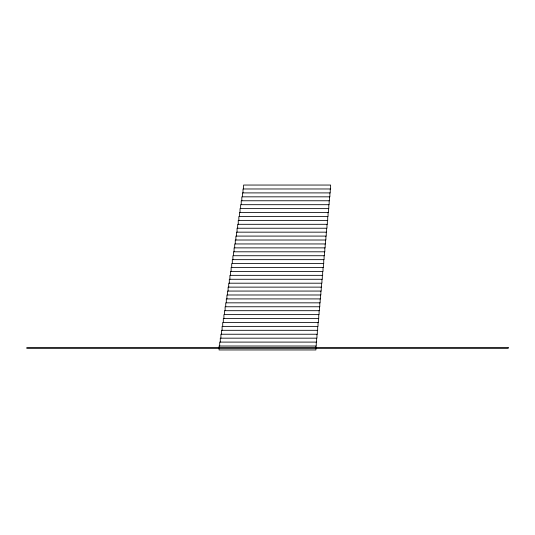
<?xml version="1.0" encoding="UTF-8"?>
<svg xmlns="http://www.w3.org/2000/svg" width="535" height="535" viewBox="0 0 535 535"><rect width="100%" height="100%" fill="white"/><g stroke="black" fill="none" stroke-linecap="round" stroke-linejoin="round"><path stroke-width="0.8" d="M330.249 188.975L330.249 192.901L242.409 192.901L242.409 196.833M329.888 192.901L329.888 196.833L241.813 196.833L241.813 200.759M329.527 196.833L329.527 200.759L241.225 200.759L241.225 204.684M329.159 200.759L329.159 204.684L240.63 204.684L240.63 208.61M328.798 204.684L328.798 208.61L240.034 208.61L240.034 212.535M328.43 208.61L328.43 212.535L239.446 212.535L239.446 216.461M328.069 212.535L328.069 216.461L238.851 216.461L238.851 220.387M327.708 216.461L327.708 220.387L238.256 220.387L238.256 224.312M327.346 220.387L327.346 224.312L237.66 224.312L237.66 228.238M326.985 224.312L326.985 228.238L237.065 228.238L237.065 232.163M326.617 228.238L326.617 232.163L236.47 232.163L236.47 236.089M326.256 232.163L326.256 236.089L235.875 236.089L235.875 240.014M325.895 236.089L325.895 240.014L235.28 240.014L235.28 243.947M325.534 240.014L325.534 243.947L234.684 243.947L234.684 247.872M325.18 243.947L325.18 247.872L234.089 247.872L234.089 251.798M324.819 247.872L324.819 251.798L233.494 251.798L233.494 255.723M324.457 251.798L324.457 255.723L232.899 255.723L232.899 259.649M324.096 255.723L324.096 259.649L232.304 259.649L232.304 263.574M323.735 259.649L323.735 263.574L231.702 263.574L231.702 267.5M323.381 263.574L323.381 267.5L231.107 267.5L231.107 271.426M323.02 267.5L323.02 271.426L230.511 271.426L230.511 275.351M322.659 271.426L322.659 275.351L229.91 275.351L229.91 279.277M322.304 275.351L322.304 279.277L229.314 279.277L229.314 283.202M321.943 279.277L321.943 283.202L228.712 283.202L228.712 287.128M321.588 283.202L321.588 287.128L228.111 287.128L228.111 291.06M321.234 287.128L321.234 291.06L227.515 291.06L227.515 294.986M320.873 291.06L320.873 294.986L226.914 294.986L226.914 298.911M320.518 294.986L320.518 298.911L226.312 298.911L226.312 302.837M320.164 298.911L320.164 302.837L225.716 302.837L225.716 306.762M319.803 302.837L319.803 306.762L225.115 306.762L225.115 310.688M319.448 306.762L319.448 310.688L224.513 310.688L224.513 314.613M319.094 310.688L319.094 314.613L223.911 314.613L223.911 318.539M318.74 314.613L318.74 318.539L223.309 318.539L223.309 322.465M318.385 318.539L318.385 322.465L222.707 322.465L222.707 326.39M318.031 322.465L318.031 326.39L222.105 326.39L222.105 330.316M317.676 326.39L317.676 330.316L221.503 330.316L221.503 334.241M317.322 330.316L317.322 334.241L220.901 334.241L220.901 338.173M316.967 334.241L316.967 338.173L220.293 338.173L220.293 342.099M316.62 338.173L316.62 342.099L219.691 342.099L219.691 346.025M316.265 342.099L316.265 346.025L219.089 346.025L219.089 349.95L315.911 349.95L315.911 346.025M243.592 188.975L243.592 185.05L330.617 185.05L330.617 188.975L242.997 188.975L242.997 192.901M508.25 347.656L26.75 347.656L26.75 348.312L508.25 348.312L508.25 347.656"/></g></svg>
